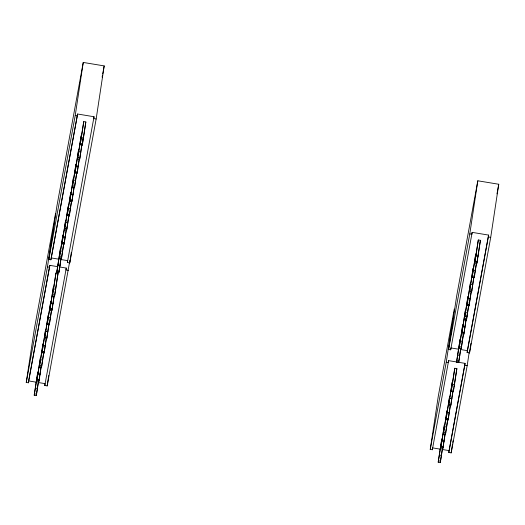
<?xml version="1.0" encoding="UTF-8"?>
<svg xmlns="http://www.w3.org/2000/svg" width="525" height="525" viewBox="0 0 525 525"><rect width="100%" height="100%" fill="white"/><g stroke="black" fill="none" stroke-linecap="round" stroke-linejoin="round"><path stroke-width="0.79" d="M34.21 395.253L37.793 372.127L34.21 395.253L36.304 395.601L38.797 379.647M36.809 381.084L40.392 357.958L36.809 381.084L38.903 381.432L41.396 365.485M39.414 366.916L42.991 343.79L39.414 366.916L41.508 367.264L43.995 351.317M42.013 352.748L45.59 329.621L42.013 352.748L44.107 353.095L46.594 337.148M36.304 395.601L38.496 380.881M44.612 338.579L48.188 315.453L44.612 338.579L46.705 338.927L49.199 322.98M38.903 381.432L41.094 366.712M47.211 324.417L50.787 301.291L47.211 324.417L49.304 324.758L51.798 308.812M41.508 367.264L43.693 352.551M49.809 310.249L53.386 287.123L49.809 310.249L51.903 310.597L54.272 295.444M44.107 353.095L46.174 339.176M52.408 296.08L55.985 272.954L58.078 273.302L55.67 289.255L54.502 296.428L52.408 296.08L55.985 272.954M46.705 338.927L48.772 325.014M49.304 324.758L51.371 310.846M56.779 272.245L60.362 249.119L56.779 272.245L58.872 272.593L61.366 256.646M51.903 310.597L53.97 296.678M59.378 258.077L62.961 234.951L59.378 258.077L61.471 258.425L63.965 242.478M54.502 296.428L57.415 276.924M61.976 243.915L65.559 220.789L61.976 243.915L64.07 244.256L66.563 228.309M64.575 229.747L68.158 206.62L64.575 229.747L66.668 230.094L69.162 214.148M58.872 272.593L61.064 257.88M67.18 215.578L70.757 192.452L67.18 215.578L69.274 215.926L71.761 199.979M61.471 258.425L63.663 243.712M69.779 201.41L73.356 178.283L69.779 201.41L71.873 201.757L74.36 185.811M64.07 244.256L66.504 227.948M72.378 187.241L75.954 164.115L72.378 187.241L74.471 187.589L76.722 173.237M66.668 230.094L69.103 213.78M74.977 173.079L78.553 149.953L74.977 173.079L77.07 173.421L79.321 159.068M69.274 215.926L71.459 201.213M77.575 158.911L81.152 135.785L77.575 158.911L79.669 159.259L81.92 144.907M71.873 201.757L74.058 187.044M80.174 144.743L83.751 121.616L85.844 121.964L83.436 137.917L82.267 145.09L80.174 144.743L83.751 121.616M74.471 187.589L76.657 172.876M77.07 173.421L79.255 158.708M79.669 159.259L81.861 144.539M82.267 145.09L85.844 121.964M438.204 462.21L441.781 439.084L438.204 462.21L440.298 462.558L442.549 448.206M440.803 448.048L444.38 424.922L440.803 448.048L442.897 448.389L445.148 434.037M443.402 433.88L446.985 410.753L443.402 433.88L445.495 434.227L447.746 419.875M446.001 419.711L449.584 396.585L446.001 419.711L448.094 420.059L450.345 405.707M440.298 462.558L442.49 447.845M448.599 405.543L452.183 382.417L448.599 405.543L450.693 405.891L452.944 391.538M442.897 448.389L443.297 445.554M451.198 391.374L454.781 368.248L456.875 368.596L454.46 384.549L453.292 391.722L451.198 391.374L454.781 368.248M445.495 434.227L445.896 431.386M448.094 420.059L450.286 405.339M456.54 362.263L460.123 339.137L456.54 362.263L458.633 362.604L460.891 348.259M450.693 405.891L452.885 391.178M459.145 348.095L462.722 324.968L459.145 348.095L461.239 348.442L463.49 334.09M453.292 391.722L453.797 388.178M461.744 333.926L465.321 310.8L461.744 333.926L463.837 334.274L466.207 319.121M464.343 319.758L467.919 296.632L464.343 319.758L466.436 320.106L468.805 304.959M458.633 362.604L460.583 349.486M466.942 305.589L470.518 282.463L466.942 305.589L469.035 305.937L471.404 290.791M461.239 348.442L463.181 335.324M469.54 291.428L473.117 268.301L469.54 291.428L471.634 291.769L474.003 276.623M463.837 334.274L466.023 319.561M472.139 277.259L475.716 254.133L472.139 277.259L474.233 277.607L476.602 262.454M466.436 320.106L468.622 305.392M474.738 263.091L478.314 239.964L480.408 240.312L477.999 256.266L476.831 263.438L474.738 263.091L478.314 239.964M469.035 305.937L469.534 302.393M471.634 291.769L472.133 288.225M474.233 277.607L474.731 274.057M476.831 263.438L480.408 240.312M26.25 382.449L34.282 329.346L55.486 213.78L47.453 266.884L26.25 382.449L28.343 382.797L49.829 265.355L57.665 266.654M28.343 382.797L49.829 265.355M96.154 119.011L93.758 118.611L94.041 116.74L77.595 114.017L50.912 259.796L48.818 259.448L56.851 206.345L83.252 62.442L104.186 65.907L96.154 119.011L69.753 262.913L67.358 262.52L67.64 260.643L60.592 259.475M50.912 259.796L77.595 114.017M48.818 259.448L75.219 115.546L83.252 62.442M69.851 260.695L47.184 385.914L44.789 385.521L45.071 383.644L38.023 382.482M82.642 140.116L82.884 138.521M47.184 385.914L48.766 375.46M59.227 266.91L66.275 268.078L65.993 269.948L68.388 270.349M69.753 262.913L71.334 252.453M430.244 449.413L438.27 396.309L454.276 309.074L446.25 362.178L430.244 449.413L432.337 449.761L448.626 360.649L465.071 363.372L448.783 452.484L451.178 452.878L467.184 365.643L469.252 351.967M432.337 449.761L432.62 447.884L440.449 449.183M448.58 349.46L456.612 296.356L477.816 180.79L498.75 184.255L490.717 237.359L469.514 352.925L467.119 352.531L467.401 350.654L488.604 235.088L472.159 232.365L450.673 349.808L448.58 349.46L469.783 233.894L477.816 180.79M448.626 360.649L448.343 362.526L446.25 362.178M450.673 349.808L450.955 347.931L458.791 349.23M472.159 232.365L471.877 234.235L469.783 233.894M443.395 444.846L445.088 433.676M446.001 430.677L447.687 419.508M453.915 387.378L456.875 368.596M466.449 317.527L466.692 315.932M469.048 303.358L469.291 301.763M469.652 301.593L471.102 292.018M472.257 287.424L473.701 277.856M474.856 273.256L476.542 262.093M448.783 452.484L465.071 363.372M451.178 452.878L452.517 444.025M452.76 442.417L453.003 440.81M469.514 352.925L470.977 343.271M467.119 352.531L488.604 235.088M57.547 276.202L58.078 273.302M44.789 385.521L66.275 268.078M67.358 262.52L94.041 116.74M102.119 77.162L102.414 75.554M102.71 73.946L104.186 65.907M496.985 193.889L498.75 184.255M75.219 115.546L77.313 115.887M81.342 137.57L83.436 137.917M80.43 143.345L82.523 143.692M78.743 151.738L80.837 152.086M77.831 157.513L79.925 157.861M76.138 165.907L78.232 166.248M488.322 236.959L490.717 237.359M75.233 171.682L77.326 172.029M73.539 180.068L75.633 180.416M72.634 185.85L74.727 186.198M475.906 255.918L477.999 256.266M70.941 194.237L73.034 194.585M474.994 261.693L477.087 262.041M70.035 200.018L72.128 200.366M473.307 270.086L475.401 270.434M68.342 208.405L70.435 208.753M472.395 275.861L474.488 276.209M67.436 214.187L69.53 214.528M470.708 284.255L472.802 284.596M65.743 222.574L67.837 222.922M469.796 290.03L471.89 290.377M64.831 228.349L66.924 228.697M468.103 298.417L470.197 298.764M63.144 236.742L65.238 237.083M467.197 304.198L469.291 304.546M62.232 242.517L64.326 242.865M465.504 312.585L467.598 312.933M464.842 316.214L466.935 316.555M60.546 250.904L62.639 251.252M464.599 318.367L466.692 318.714M59.633 256.686L61.727 257.033M51.194 257.919L59.023 259.219M462.906 326.753L464.999 327.101M57.947 265.072L60.04 265.42M462 332.535L464.093 332.876M47.453 266.884L49.547 267.232M57.035 270.854L59.128 271.202M460.307 340.922L462.4 341.27M459.401 346.697L461.495 347.045M460.353 349.492L467.401 350.654M457.708 355.09L459.802 355.432M53.576 288.908L55.67 289.255M456.796 360.865L458.889 361.213M52.664 294.689L54.758 295.03M464.789 365.249L467.184 365.643M50.971 303.076L53.064 303.424M50.065 308.851L52.159 309.199M48.372 317.244L50.466 317.586M452.366 384.202L454.46 384.549M47.467 323.019L49.56 323.367M451.454 389.983L453.548 390.331M45.773 331.406L47.867 331.754M449.767 398.37L451.861 398.718M44.868 337.188L46.961 337.536M448.855 404.152L450.949 404.493M43.175 345.575L45.268 345.923M447.169 412.538L449.262 412.886M42.269 351.356L44.362 351.704M446.257 418.313L448.35 418.661M40.576 359.743L42.669 360.091M444.57 426.707L446.663 427.055M39.664 365.525L41.764 365.866M443.658 432.482L445.751 432.83M37.977 373.912L40.071 374.259M441.971 440.875L444.065 441.217M37.065 379.687L39.158 380.034M441.059 446.65L443.152 446.998M28.626 380.92L36.455 382.22M442.017 449.439L449.065 450.608M35.378 388.08L37.472 388.428M439.373 455.037L441.466 455.385M34.466 393.855L36.56 394.203M438.46 460.819L440.554 461.167"/></g></svg>
